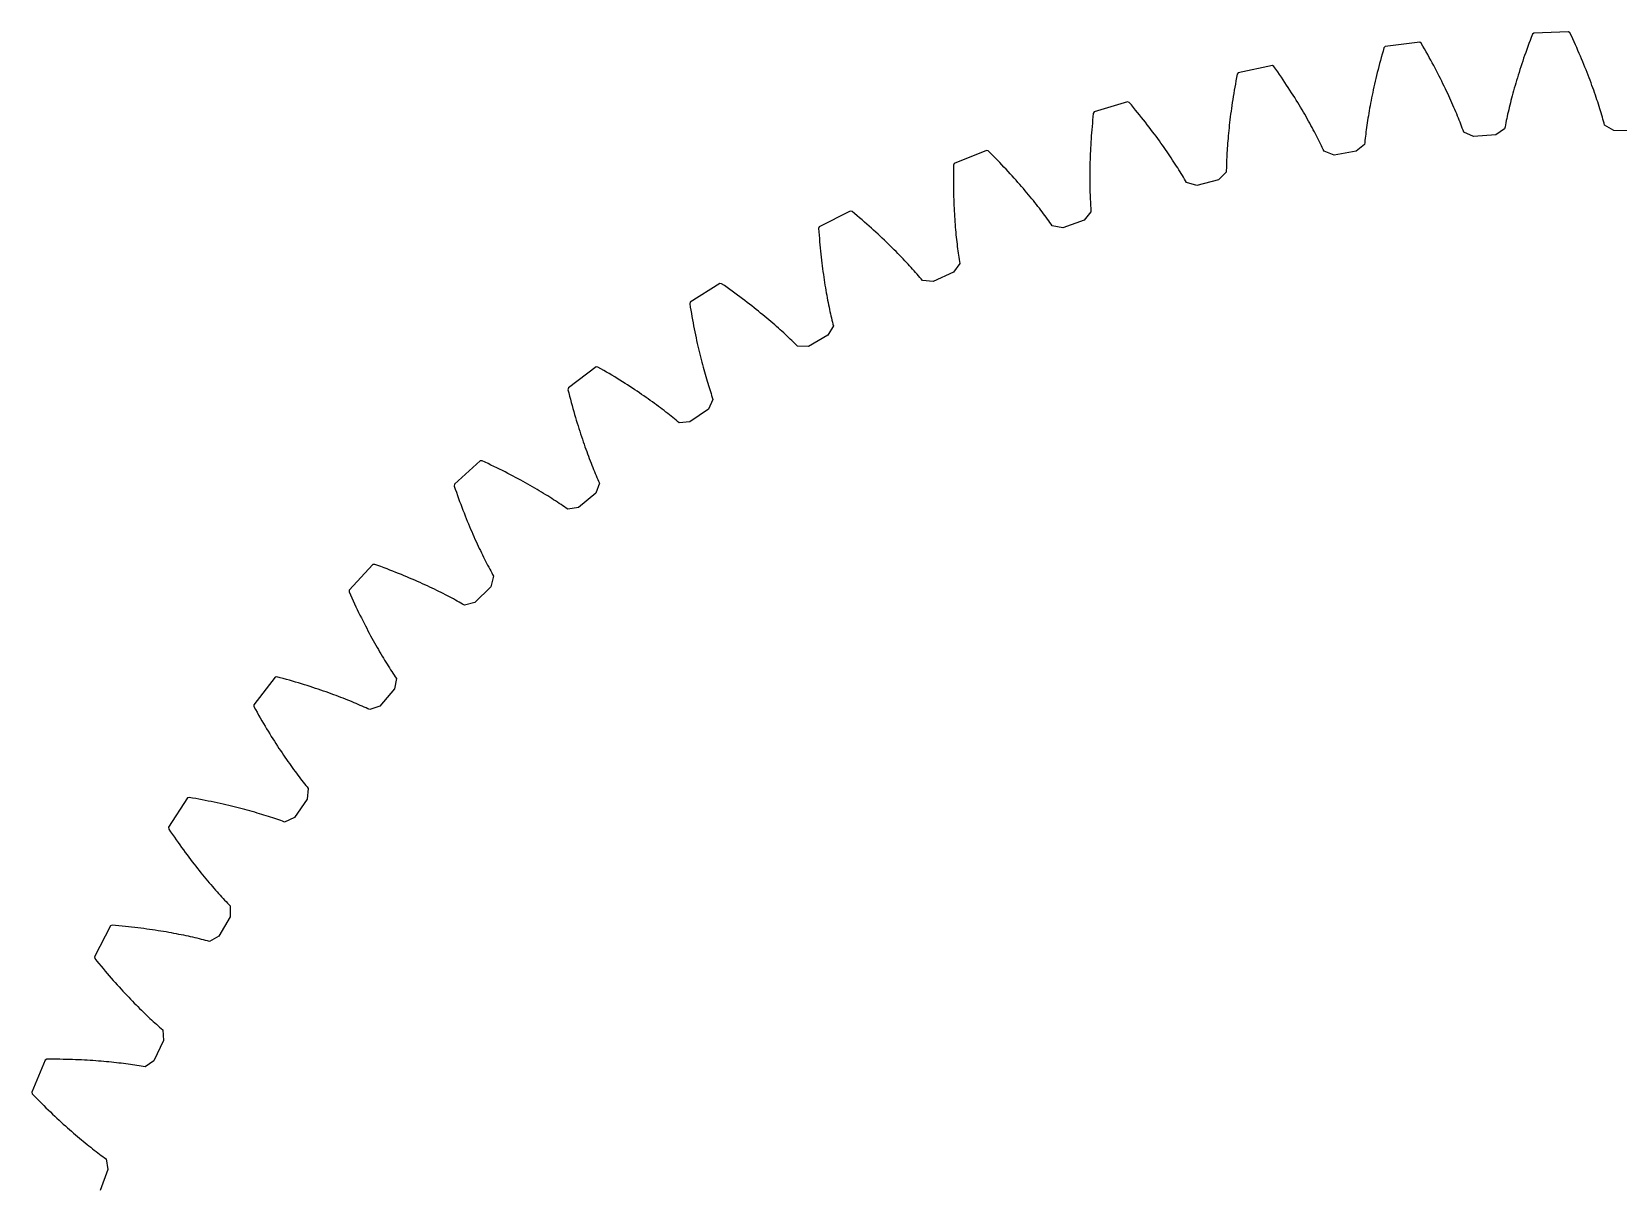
# Model space of a CAD drawing. Extents: x 40 to 151, y 37 to 169.
# Drawn here: x 43.3 to 89.66, y 102.72 to 136.42 of the extents above; entities that cross this region are included whole.
import ezdxf

# ---------------------------------------------------------------- set-up
doc = ezdxf.new("R2010")
doc.units = 0
doc.layers.add('Layer_1', color=7, linetype='CONTINUOUS')

msp = doc.modelspace()

# ---------------------------------------------------------------- linework, layer by layer
at = {"layer": 'Layer_1', "color": 1}
msp.add_lwpolyline([(90.185828, 133.530692), (89.531123, 133.535236), (89.259687, 133.695225), (89.244391, 133.751728), (89.228558, 133.809192), (89.212133, 133.867609), (89.195143, 133.92698), (89.177561, 133.987302), (89.159386, 134.048567), (89.14059, 134.110766), (89.121201, 134.173907), (89.101163, 134.237975), (89.080505, 134.302968), (89.059197, 134.368881), (89.03724, 134.435714), (89.014606, 134.503453), (88.991294, 134.572103), (88.967305, 134.641657), (88.942639, 134.712102), (88.917267, 134.78344), (88.89119, 134.855663), (88.864379, 134.928767), (88.836834, 135.002752), (88.808555, 135.077603), (88.779534, 135.15332), (88.749757, 135.229893), (88.719212, 135.307323), (88.687891, 135.3856), (88.655794, 135.464721), (88.622898, 135.54468), (88.589206, 135.625467), (88.554705, 135.70708), (88.519382, 135.789511), (88.483235, 135.872755), (88.446247, 135.956807), (88.408418, 136.04166), (88.369739, 136.127308), (88.330197, 136.213739), (88.28978, 136.300957), (88.248491, 136.388948), (88.207792, 136.421819), (87.18928, 136.384444), (87.151098, 136.348681), (87.116368, 136.257901), (87.082453, 136.167957), (87.049351, 136.078857), (87.017051, 135.990606), (86.985546, 135.903207), (86.954821, 135.816672), (86.924871, 135.730998), (86.895687, 135.646201), (86.867259, 135.56228), (86.839573, 135.479239), (86.81262, 135.397087), (86.786402, 135.315826), (86.760917, 135.235464), (86.736138, 135.156004), (86.712036, 135.07745), (86.68864, 134.999811), (86.665921, 134.923089), (86.64388, 134.84729), (86.622487, 134.772416), (86.601772, 134.698471), (86.581678, 134.625466), (86.562233, 134.5534), (86.543409, 134.482275), (86.525205, 134.412106), (86.507595, 134.342888), (86.490577, 134.274627), (86.474151, 134.207328), (86.458319, 134.140992), (86.44305, 134.075632), (86.428318, 134.01124), (86.414151, 133.947828), (86.400519, 133.885394), (86.387396, 133.823949), (86.374809, 133.763494), (86.36273, 133.704027), (86.351131, 133.645556), (86.340011, 133.588085), (86.08103, 133.408634), (85.428419, 133.356109), (85.144072, 133.491833), (85.123921, 133.546784), (85.103121, 133.602647), (85.081672, 133.659416), (85.059574, 133.71708), (85.036799, 133.775638), (85.013346, 133.835083), (84.989216, 133.89541), (84.964381, 133.956619), (84.93884, 134.018699), (84.912593, 134.08164), (84.885613, 134.145448), (84.857898, 134.210108), (84.829453, 134.275623), (84.800255, 134.341976), (84.770297, 134.409173), (84.739574, 134.477203), (84.708075, 134.546054), (84.675789, 134.615732), (84.642707, 134.686225), (84.608829, 134.757523), (84.574135, 134.829622), (84.538623, 134.902526), (84.502284, 134.976211), (84.465107, 135.050684), (84.427083, 135.125936), (84.38821, 135.201958), (84.348476, 135.278742), (84.307867, 135.356289), (84.266383, 135.43458), (84.22401, 135.513622), (84.180746, 135.5934), (84.136575, 135.673907), (84.091496, 135.755142), (84.045499, 135.837091), (83.998574, 135.919748), (83.950712, 136.003111), (83.90191, 136.087171), (83.858499, 136.116364), (82.847119, 135.990363), (82.812202, 135.951411), (82.785504, 135.857947), (82.759568, 135.765387), (82.734365, 135.673743), (82.709868, 135.583015), (82.686105, 135.493203), (82.663048, 135.404314), (82.640668, 135.316363), (82.618993, 135.229345), (82.597996, 135.143264), (82.577647, 135.058126), (82.557976, 134.973937), (82.538955, 134.890704), (82.520554, 134.808422), (82.502774, 134.727102), (82.485615, 134.646751), (82.469076, 134.56737), (82.453131, 134.48896), (82.437778, 134.411527), (82.423018, 134.335073), (82.408822, 134.259604), (82.395191, 134.185126), (82.382096, 134.111638), (82.369537, 134.039149), (82.357514, 133.967657), (82.345999, 133.897166), (82.335021, 133.827683), (82.324522, 133.75921), (82.314532, 133.691748), (82.304992, 133.625298), (82.295933, 133.559871), (82.287325, 133.495465), (82.279169, 133.432083), (82.271464, 133.369724), (82.264183, 133.3084), (82.257325, 133.248106), (82.250862, 133.18885), (82.244823, 133.130631), (82.002464, 132.929288), (81.356915, 132.820085), (81.061823, 132.930507), (81.03696, 132.983497), (81.011362, 133.037334), (80.985059, 133.092017), (80.958022, 133.147533), (80.930223, 133.203887), (80.901682, 133.26106), (80.872376, 133.319059), (80.842305, 133.377866), (80.811453, 133.437482), (80.779813, 133.4979), (80.747383, 133.559112), (80.714145, 133.621113), (80.680092, 133.683896), (80.645224, 133.747458), (80.609523, 133.811785), (80.572986, 133.876874), (80.535606, 133.942725), (80.49737, 134.009318), (80.458274, 134.076662), (80.418306, 134.144734), (80.377463, 134.21354), (80.335733, 134.283065), (80.293109, 134.353305), (80.249582, 134.424258), (80.205149, 134.495906), (80.159793, 134.568251), (80.113517, 134.641281), (80.066307, 134.714992), (80.018157, 134.789372), (79.969056, 134.864418), (79.919004, 134.940121), (79.867987, 135.016476), (79.815998, 135.093469), (79.763028, 135.171097), (79.709081, 135.249352), (79.654136, 135.328224), (79.598193, 135.407712), (79.552406, 135.433028), (78.555854, 135.219357), (78.524465, 135.177506), (78.506036, 135.082073), (78.488256, 134.987605), (78.471125, 134.894113), (78.454643, 134.801595), (78.438782, 134.710051), (78.423542, 134.619497), (78.408923, 134.529925), (78.394897, 134.441347), (78.381463, 134.353765), (78.368622, 134.267179), (78.356345, 134.181598), (78.344633, 134.097016), (78.333485, 134.01345), (78.322874, 133.930891), (78.312798, 133.849352), (78.303231, 133.768825), (78.294172, 133.689326), (78.28562, 133.610849), (78.277577, 133.533401), (78.270013, 133.456981), (78.262901, 133.381594), (78.256269, 133.307245), (78.250088, 133.233941), (78.244331, 133.161669), (78.239025, 133.090448), (78.234143, 133.02027), (78.229656, 132.951143), (78.225563, 132.883065), (78.221866, 132.816037), (78.218536, 132.750071), (78.215573, 132.68516), (78.213033, 132.621307), (78.210775, 132.558518), (78.208799, 132.496793), (78.207106, 132.43613), (78.205695, 132.376536), (78.204848, 132.318008), (77.980964, 132.096312), (77.347387, 131.931257), (77.043792, 132.015542), (77.014401, 132.066165), (76.984223, 132.117568), (76.953246, 132.169746), (76.921468, 132.222699), (76.888871, 132.276412), (76.855453, 132.330886), (76.821206, 132.386106), (76.786126, 132.44207), (76.750196, 132.498769), (76.713411, 132.556198), (76.675765, 132.614353), (76.637248, 132.673222), (76.597858, 132.732796), (76.557582, 132.793073), (76.516411, 132.854047), (76.474341, 132.915707), (76.431361, 132.978047), (76.38747, 133.041056), (76.34265, 133.104734), (76.296902, 133.169064), (76.250217, 133.234045), (76.202586, 133.299673), (76.154001, 133.365931), (76.104457, 133.432817), (76.053948, 133.500322), (76.002462, 133.568439), (75.949994, 133.637157), (75.896541, 133.706474), (75.842089, 133.776372), (75.786638, 133.846854), (75.730177, 133.917906), (75.672697, 133.98952), (75.614198, 134.06169), (75.554666, 134.13441), (75.494101, 134.207664), (75.432492, 134.281448), (75.369833, 134.355754), (75.322016, 134.376978), (74.347878, 134.077266), (74.320248, 134.032839), (74.310201, 133.936161), (74.300719, 133.840507), (74.2918, 133.745875), (74.283447, 133.65227), (74.275629, 133.559696), (74.268348, 133.468157), (74.261603, 133.377651), (74.255366, 133.28819), (74.249608, 133.199772), (74.244359, 133.112393), (74.239589, 133.026067), (74.2353, 132.940791), (74.231461, 132.856567), (74.228075, 132.773399), (74.22514, 132.69129), (74.2226, 132.610238), (74.220624, 132.530254), (74.218931, 132.45133), (74.217802, 132.373476), (74.216955, 132.296689), (74.216391, 132.220969), (74.216275, 132.146327), (74.216509, 132.072754), (74.217074, 132.000263), (74.21792, 131.928846), (74.219049, 131.858508), (74.220743, 131.789254), (74.222718, 131.721077), (74.224976, 131.653985), (74.227516, 131.587981), (74.230338, 131.523059), (74.23333, 131.459226), (74.236575, 131.396477), (74.240047, 131.33482), (74.243744, 131.274255), (74.247667, 131.214773), (74.251815, 131.15639), (74.048107, 130.916021), (73.431327, 130.696376), (73.121538, 130.753879), (73.087849, 130.801747), (73.053305, 130.850323), (73.0179, 130.899607), (72.981626, 130.949586), (72.944472, 131.000254), (72.906436, 131.051604), (72.867507, 131.103632), (72.827677, 131.156322), (72.786944, 131.209677), (72.745296, 131.263683), (72.702726, 131.318332), (72.659224, 131.373622), (72.614791, 131.429542), (72.569412, 131.486077), (72.523086, 131.543229), (72.475799, 131.600986), (72.427556, 131.659341), (72.378334, 131.718286), (72.328138, 131.777812), (72.27696, 131.837914), (72.224785, 131.898581), (72.171617, 131.959806), (72.117445, 132.021576), (72.062259, 132.083888), (72.006057, 132.146739), (71.948828, 132.210106), (71.890575, 132.27399), (71.83128, 132.338382), (71.770944, 132.403273), (71.70956, 132.468653), (71.647121, 132.534512), (71.583621, 132.600849), (71.519052, 132.667645), (71.45341, 132.734893), (71.38669, 132.802595), (71.318886, 132.870726), (71.249987, 132.93929), (71.200505, 132.956251), (70.256198, 132.572776), (70.232547, 132.526113), (70.230854, 132.428925), (70.229725, 132.332808), (70.229161, 132.237758), (70.229003, 132.143781), (70.229276, 132.050879), (70.230123, 131.959053), (70.231252, 131.868307), (70.232945, 131.778639), (70.234921, 131.690058), (70.237179, 131.602555), (70.240001, 131.516147), (70.243162, 131.43082), (70.24669, 131.346583), (70.250584, 131.263437), (70.254818, 131.181384), (70.25939, 131.100425), (70.2643, 131.020559), (70.269521, 130.941791), (70.275053, 130.864121), (70.280867, 130.787548), (70.286963, 130.712076), (70.293341, 130.637702), (70.299973, 130.564436), (70.306859, 130.492266), (70.314, 130.421201), (70.321366, 130.35124), (70.328957, 130.282381), (70.336747, 130.21463), (70.344734, 130.14798), (70.352918, 130.082439), (70.3613, 130.018002), (70.369823, 129.95467), (70.378516, 129.892444), (70.387349, 129.831322), (70.396324, 129.771308), (70.40544, 129.7124), (70.414668, 129.654596), (70.232686, 129.397391), (69.637397, 129.124827), (69.323778, 129.155112), (69.286045, 129.199861), (69.2474, 129.245243), (69.207832, 129.291252), (69.167336, 129.337879), (69.125909, 129.385114), (69.083542, 129.432954), (69.040229, 129.481391), (68.99596, 129.530415), (68.950728, 129.580014), (68.904531, 129.630181), (68.85736, 129.680917), (68.809208, 129.732201), (68.760067, 129.784033), (68.709936, 129.836402), (68.658803, 129.889296), (68.606668, 129.942716), (68.553517, 129.996645), (68.499345, 130.051076), (68.444153, 130.106001), (68.387929, 130.161413), (68.330669, 130.217302), (68.272364, 130.273659), (68.213016, 130.330475), (68.152609, 130.387742), (68.091141, 130.445448), (68.028609, 130.50359), (67.96501, 130.562153), (67.900328, 130.621131), (67.83457, 130.680518), (67.767717, 130.740299), (67.699775, 130.800468), (67.630738, 130.861014), (67.560589, 130.921928), (67.489339, 130.983204), (67.416974, 131.044828), (67.343484, 131.106792), (67.268875, 131.16909), (67.218101, 131.181677), (66.31081, 130.717365), (66.291308, 130.668815), (66.298195, 130.571861), (66.305476, 130.476012), (66.313124, 130.381271), (66.321139, 130.287639), (66.329521, 130.195112), (66.338242, 130.103701), (66.347301, 130.013399), (66.356699, 129.924213), (66.366408, 129.836136), (66.376427, 129.74918), (66.386728, 129.663336), (66.397311, 129.578608), (66.408177, 129.495001), (66.419296, 129.41251), (66.43067, 129.33114), (66.442269, 129.250886), (66.454122, 129.171753), (66.466173, 129.093736), (66.47845, 129.016843), (66.490924, 128.941071), (66.503568, 128.866415), (66.516409, 128.792883), (66.529419, 128.720468), (66.542571, 128.649177), (66.555864, 128.579003), (66.569297, 128.509949), (66.582844, 128.442015), (66.596504, 128.375198), (66.610276, 128.309501), (66.624133, 128.244921), (66.638075, 128.181456), (66.652101, 128.119113), (66.666184, 128.057882), (66.680324, 127.997764), (66.694491, 127.938762), (66.708687, 127.880868), (66.722911, 127.824088), (66.564037, 127.551999), (65.994766, 127.228591), (65.679699, 127.23143), (65.638212, 127.272721), (65.595755, 127.314559), (65.552329, 127.356946), (65.507927, 127.399866), (65.46254, 127.443315), (65.416166, 127.487278), (65.368792, 127.531754), (65.320422, 127.576732), (65.271038, 127.6222), (65.220648, 127.668154), (65.16923, 127.714583), (65.11679, 127.761475), (65.063326, 127.808826), (65.008814, 127.856628), (64.953267, 127.904866), (64.896673, 127.953536), (64.839027, 128.002626), (64.780319, 128.052132), (64.720547, 128.102038), (64.659708, 128.152338), (64.597794, 128.203023), (64.5348, 128.254085), (64.470727, 128.305509), (64.405559, 128.357295), (64.339299, 128.409426), (64.271935, 128.461897), (64.203474, 128.514694), (64.133897, 128.56781), (64.063209, 128.621238), (63.991406, 128.674964), (63.918477, 128.728983), (63.844425, 128.783282), (63.769238, 128.837853), (63.692914, 128.892685), (63.615452, 128.947769), (63.536845, 129.003091), (63.457089, 129.05865), (63.405408, 129.066764), (62.542037, 128.525142), (62.526853, 128.47508), (62.542178, 128.379094), (62.557785, 128.284244), (62.573674, 128.19053), (62.589817, 128.097953), (62.606243, 128.006511), (62.622894, 127.916205), (62.639799, 127.827039), (62.65693, 127.739008), (62.674286, 127.652114), (62.691841, 127.56636), (62.709592, 127.481741), (62.727513, 127.398258), (62.745604, 127.315916), (62.763864, 127.234705), (62.782265, 127.154634), (62.800835, 127.075699), (62.819518, 126.9979), (62.838342, 126.921233), (62.857251, 126.845701), (62.876273, 126.771302), (62.895379, 126.698035), (62.91457, 126.6259), (62.933818, 126.554893), (62.953122, 126.485018), (62.972482, 126.416272), (62.991871, 126.348649), (63.011288, 126.282155), (63.030733, 126.216784), (63.050178, 126.152539), (63.069623, 126.089413), (63.08904, 126.027408), (63.108429, 125.966519), (63.127789, 125.906747), (63.147121, 125.848092), (63.166397, 125.790548), (63.185588, 125.734118), (63.204695, 125.678792), (63.070137, 125.393893), (62.531222, 125.0221), (62.217109, 124.997464), (62.172176, 125.034981), (62.126239, 125.072965), (62.079286, 125.111403), (62.031308, 125.150289), (61.982308, 125.189615), (61.932276, 125.229372), (61.881211, 125.269549), (61.829101, 125.310139), (61.775942, 125.351134), (61.721738, 125.392517), (61.666474, 125.434289), (61.610145, 125.476435), (61.552752, 125.518943), (61.494287, 125.561813), (61.434749, 125.605028), (61.374125, 125.648579), (61.31242, 125.692459), (61.24962, 125.736656), (61.185728, 125.781163), (61.120735, 125.825969), (61.054638, 125.871068), (60.987436, 125.916443), (60.919121, 125.96209), (60.849689, 126.007997), (60.779139, 126.054154), (60.707457, 126.100552), (60.634655, 126.147183), (60.560713, 126.194036), (60.485642, 126.241099), (60.409425, 126.288364), (60.332065, 126.33582), (60.253562, 126.383459), (60.173905, 126.431265), (60.093093, 126.479239), (60.011125, 126.52736), (59.927996, 126.575625), (59.843699, 126.624018), (59.791511, 126.627597), (58.978631, 126.012786), (58.967879, 125.961591), (58.991501, 125.86731), (59.01532, 125.77418), (59.039309, 125.682205), (59.063467, 125.591389), (59.087795, 125.501725), (59.112264, 125.413216), (59.136873, 125.325859), (59.161596, 125.239657), (59.186432, 125.154607), (59.21138, 125.070708), (59.236441, 124.987957), (59.261587, 124.906357), (59.28679, 124.825901), (59.312049, 124.746596), (59.337364, 124.668431), (59.362736, 124.591414), (59.388136, 124.515537), (59.413564, 124.440803), (59.438992, 124.367209), (59.464421, 124.294751), (59.489849, 124.223425), (59.515249, 124.153239), (59.540621, 124.084181), (59.565964, 124.016255), (59.591251, 123.949457), (59.616482, 123.883788), (59.641628, 123.819239), (59.666689, 123.75581), (59.691666, 123.693505), (59.71653, 123.632313), (59.741281, 123.572237), (59.765919, 123.513271), (59.790415, 123.455416), (59.814771, 123.398667), (59.838986, 123.343022), (59.863031, 123.288478), (59.886907, 123.235031), (59.777696, 122.939485), (59.273238, 122.522138), (58.962463, 122.47022), (58.914432, 122.503675), (58.865359, 122.537511), (58.815233, 122.57171), (58.764049, 122.60627), (58.71181, 122.641176), (58.658504, 122.676421), (58.604125, 122.711993), (58.54868, 122.747887), (58.492151, 122.784089), (58.434544, 122.820594), (58.375847, 122.857391), (58.316064, 122.894464), (58.255183, 122.931813), (58.193207, 122.96942), (58.130128, 123.007282), (58.065939, 123.045382), (58.000644, 123.08372), (57.934231, 123.122275), (57.866701, 123.161044), (57.798051, 123.200016), (57.728277, 123.239182), (57.657377, 123.278527), (57.585343, 123.318047), (57.512174, 123.357727), (57.437867, 123.397562), (57.362418, 123.437537), (57.285823, 123.477644), (57.208081, 123.517872), (57.129195, 123.558213), (57.049151, 123.598655), (56.967947, 123.639191), (56.885589, 123.679804), (56.802071, 123.720487), (56.717387, 123.761233), (56.631535, 123.802028), (56.544515, 123.842863), (56.456323, 123.883726), (56.404019, 123.882738), (55.647816, 123.199421), (55.64155, 123.14748), (55.673298, 123.055614), (55.705135, 122.964915), (55.737052, 122.875383), (55.769036, 122.787014), (55.801074, 122.699813), (55.833165, 122.613774), (55.865291, 122.528895), (55.897438, 122.445175), (55.929606, 122.362614), (55.961777, 122.281209), (55.993944, 122.200955), (56.026092, 122.121857), (56.058218, 122.043906), (56.090306, 121.967103), (56.122347, 121.891447), (56.154331, 121.816931), (56.186248, 121.743559), (56.218088, 121.671323), (56.249835, 121.600223), (56.281489, 121.530258), (56.31303, 121.461422), (56.344456, 121.393714), (56.375752, 121.327134), (56.406909, 121.261675), (56.437917, 121.197335), (56.468764, 121.134109), (56.499444, 121.071998), (56.529941, 121.010997), (56.560249, 120.951104), (56.590359, 120.892312), (56.620258, 120.834625), (56.649942, 120.778031), (56.679389, 120.722531), (56.708604, 120.668119), (56.737566, 120.614797), (56.766268, 120.562556), (56.794705, 120.511393), (56.711661, 120.207451), (56.245498, 119.747725), (55.940432, 119.668922), (55.889669, 119.698063), (55.837833, 119.727492), (55.784916, 119.757194), (55.730916, 119.787159), (55.675832, 119.817378), (55.619658, 119.847842), (55.56239, 119.878543), (55.504024, 119.909466), (55.444559, 119.940606), (55.383983, 119.971949), (55.322309, 120.003491), (55.25952, 120.035215), (55.195617, 120.067114), (55.130596, 120.099177), (55.064454, 120.131395), (54.997192, 120.163757), (54.928801, 120.196255), (54.859284, 120.228878), (54.788633, 120.261614), (54.716846, 120.294454), (54.643926, 120.327389), (54.569865, 120.360404), (54.494661, 120.393498), (54.418309, 120.42665), (54.340814, 120.459856), (54.26217, 120.493101), (54.182371, 120.526382), (54.101421, 120.559681), (54.019315, 120.592992), (53.93605, 120.626308), (53.851627, 120.659607), (53.766043, 120.692891), (53.679293, 120.726141), (53.591378, 120.759351), (53.502303, 120.792507), (53.412054, 120.825604), (53.320637, 120.858624), (53.268618, 120.853086), (52.574848, 120.106462), (52.573154, 120.054174), (52.612787, 119.965424), (52.652408, 119.877845), (52.692006, 119.791433), (52.731568, 119.706192), (52.771091, 119.622114), (52.810554, 119.5392), (52.849955, 119.457444), (52.88928, 119.376844), (52.92852, 119.2974), (52.967661, 119.219106), (53.006701, 119.141965), (53.045625, 119.065967), (53.084422, 118.991112), (53.123078, 118.917398), (53.161593, 118.844823), (53.199947, 118.773381), (53.23814, 118.703066), (53.276153, 118.633884), (53.313979, 118.565822), (53.351608, 118.49888), (53.389033, 118.433055), (53.426239, 118.368346), (53.463218, 118.304746), (53.499961, 118.242251), (53.536458, 118.180856), (53.572698, 118.120563), (53.60867, 118.061359), (53.644371, 118.003251), (53.679787, 117.946226), (53.714901, 117.890285), (53.749719, 117.835419), (53.784218, 117.78163), (53.818395, 117.728906), (53.852236, 117.677249), (53.885739, 117.62665), (53.918886, 117.577108), (53.951669, 117.528618), (53.895436, 117.2186), (53.471109, 116.719992), (53.174079, 116.614899), (53.120964, 116.639509), (53.066761, 116.664308), (53.011459, 116.689282), (52.955055, 116.714428), (52.897543, 116.739735), (52.838929, 116.765183), (52.779202, 116.790777), (52.718363, 116.816496), (52.656407, 116.842334), (52.593336, 116.868281), (52.529144, 116.894325), (52.46383, 116.920456), (52.397389, 116.946663), (52.329822, 116.972938), (52.261127, 116.999269), (52.191296, 117.025648), (52.120337, 117.052059), (52.048238, 117.0785), (51.975004, 117.104953), (51.90063, 117.131414), (51.825113, 117.157864), (51.748456, 117.184302), (51.670656, 117.210713), (51.591704, 117.237083), (51.511609, 117.263412), (51.430369, 117.289678), (51.347971, 117.315874), (51.264425, 117.341994), (51.17973, 117.368023), (51.093881, 117.393951), (51.006875, 117.419769), (50.918717, 117.445462), (50.829399, 117.471029), (50.738924, 117.496446), (50.647295, 117.521716), (50.554509, 117.54682), (50.460557, 117.571748), (50.409218, 117.561701), (49.783162, 116.757447), (49.786012, 116.705214), (49.833231, 116.620254), (49.880334, 116.536459), (49.92731, 116.453829), (49.974153, 116.372361), (50.020849, 116.292045), (50.067391, 116.212885), (50.113765, 116.134875), (50.159968, 116.05801), (50.205981, 115.982288), (50.2518, 115.907706), (50.29741, 115.83426), (50.342808, 115.761942), (50.387981, 115.690756), (50.432922, 115.620691), (50.477612, 115.551749), (50.522048, 115.483921), (50.566221, 115.417205), (50.610121, 115.351594), (50.653733, 115.287091), (50.697054, 115.223681), (50.740073, 115.161369), (50.782779, 115.10015), (50.82516, 115.040012), (50.867208, 114.980959), (50.908921, 114.922981), (50.950275, 114.866071), (50.991273, 114.810232), (51.031902, 114.755455), (51.07215, 114.701732), (51.112014, 114.649063), (51.151474, 114.597445), (51.190531, 114.546865), (51.229172, 114.49732), (51.267388, 114.44881), (51.305169, 114.401327), (51.342513, 114.354863), (51.379399, 114.309414), (51.350398, 113.995673), (50.971142, 113.46198), (50.684399, 113.331399), (50.629346, 113.351285), (50.573189, 113.371263), (50.515918, 113.391323), (50.457535, 113.411454), (50.398039, 113.431653), (50.337429, 113.451897), (50.275696, 113.472189), (50.212851, 113.492506), (50.148877, 113.512848), (50.083785, 113.533196), (50.01757, 113.553545), (49.950223, 113.573882), (49.881753, 113.594199), (49.812154, 113.614485), (49.741424, 113.634729), (49.669562, 113.654919), (49.596565, 113.675047), (49.522439, 113.695105), (49.447176, 113.715072), (49.370781, 113.734946), (49.293247, 113.754718), (49.214577, 113.774372), (49.13477, 113.793902), (49.053823, 113.813294), (48.971736, 113.832538), (48.888515, 113.851622), (48.80415, 113.87054), (48.718648, 113.889273), (48.632003, 113.907821), (48.54422, 113.926171), (48.455298, 113.944307), (48.365232, 113.962219), (48.274026, 113.979901), (48.181683, 113.997339), (48.088197, 114.014526), (47.993574, 114.031446), (47.897816, 114.048091), (47.847546, 114.033608), (47.293965, 113.177852), (47.301359, 113.126062), (47.355802, 113.045544), (47.410031, 112.966173), (47.464032, 112.887954), (47.517798, 112.810875), (47.571313, 112.734935), (47.624577, 112.660135), (47.677578, 112.586464), (47.7303, 112.513916), (47.78274, 112.442493), (47.834883, 112.372186), (47.886722, 112.302996), (47.938253, 112.23491), (47.989459, 112.16793), (48.040329, 112.10205), (48.090859, 112.037264), (48.14104, 111.973567), (48.190858, 111.910954), (48.240307, 111.84942), (48.289376, 111.788963), (48.338063, 111.729572), (48.386348, 111.671247), (48.434221, 111.61398), (48.481686, 111.557768), (48.528724, 111.502601), (48.575327, 111.448478), (48.621487, 111.395393), (48.667193, 111.343339), (48.712442, 111.292311), (48.757219, 111.242304), (48.80152, 111.193307), (48.845329, 111.145322), (48.888647, 111.098341), (48.931463, 111.052355), (48.97376, 111.007358), (49.015537, 110.963345), (49.056784, 110.920312), (49.097489, 110.878252), (49.095795, 110.56318), (48.7645, 109.998463), (48.490228, 109.843386), (48.433651, 109.858403), (48.375962, 109.873411), (48.317164, 109.888403), (48.257248, 109.903372), (48.196218, 109.918302), (48.134072, 109.933189), (48.070812, 109.948022), (48.006429, 109.962785), (47.940931, 109.977475), (47.874312, 109.992074), (47.806573, 110.006572), (47.737708, 110.020965), (47.667728, 110.035237), (47.596625, 110.049377), (47.524402, 110.063381), (47.451052, 110.077229), (47.376582, 110.090923), (47.300989, 110.104438), (47.224273, 110.117773), (47.146433, 110.130919), (47.067473, 110.143854), (46.987389, 110.156579), (46.906183, 110.169079), (46.823856, 110.181341), (46.740408, 110.193358), (46.655835, 110.205118), (46.570144, 110.21661), (46.483329, 110.227826), (46.3954, 110.238754), (46.306351, 110.249376), (46.216186, 110.259692), (46.124904, 110.269691), (46.032505, 110.279357), (45.938993, 110.288681), (45.844364, 110.297653), (45.748629, 110.306261), (45.651778, 110.314496), (45.602965, 110.295686), (45.126077, 109.394937), (45.137959, 109.343992), (45.199212, 109.268523), (45.260153, 109.194182), (45.320763, 109.120966), (45.381043, 109.048866), (45.440973, 108.977882), (45.500555, 108.908007), (45.559771, 108.839233), (45.618617, 108.77156), (45.677082, 108.70498), (45.735155, 108.639486), (45.79283, 108.575076), (45.850096, 108.511741), (45.906944, 108.449479), (45.963363, 108.388283), (46.01935, 108.328145), (46.074889, 108.269065), (46.129979, 108.211032), (46.1846, 108.154045), (46.238753, 108.098093), (46.292426, 108.043172), (46.345608, 107.989274), (46.398296, 107.936399), (46.450479, 107.884536), (46.502145, 107.83368), (46.553289, 107.783827), (46.6039, 107.734967), (46.653969, 107.687091), (46.703491, 107.640203), (46.752459, 107.594288), (46.80086, 107.549341), (46.848686, 107.505355), (46.895932, 107.462326), (46.942592, 107.420246), (46.988651, 107.379108), (47.034103, 107.338907), (47.078945, 107.299632), (47.123164, 107.261279), (47.149072, 106.94727), (46.868255, 106.355827), (46.608543, 106.17744), (46.550871, 106.187462), (46.492095, 106.197385), (46.432213, 106.207195), (46.371222, 106.216886), (46.309122, 106.226445), (46.245915, 106.23586), (46.181603, 106.245123), (46.116178, 106.254219), (46.04965, 106.263142), (45.982012, 106.27188), (45.913266, 106.280423), (45.843413, 106.28876), (45.772454, 106.296879), (45.700388, 106.304773), (45.627217, 106.312424), (45.552939, 106.31983), (45.47756, 106.326975), (45.401075, 106.333853), (45.323489, 106.340452), (45.244805, 106.346762), (45.165013, 106.352768), (45.084125, 106.358463), (45.00214, 106.363837), (44.919053, 106.368877), (44.834875, 106.373573), (44.749604, 106.377919), (44.663236, 106.381899), (44.575775, 106.385506), (44.487228, 106.388726), (44.397594, 106.391551), (44.306874, 106.393978), (44.215067, 106.395982), (44.122176, 106.397562), (44.028205, 106.398691), (43.933158, 106.399368), (43.837033, 106.399602), (43.739833, 106.399368), (43.692849, 106.376373), (43.296278, 105.437489), (43.312563, 105.387773), (43.380158, 105.317929), (43.447343, 105.249182), (43.514106, 105.181525), (43.580439, 105.114956), (43.646333, 105.049466), (43.711777, 104.985049), (43.776762, 104.921697), (43.841281, 104.859408), (43.905328, 104.798177), (43.96889, 104.737997), (44.031955, 104.678855), (44.094521, 104.620755), (44.156582, 104.563683), (44.218121, 104.507638), (44.279131, 104.452611), (44.339612, 104.398593), (44.399547, 104.345586), (44.458932, 104.29357), (44.517756, 104.242551), (44.576009, 104.19252), (44.63369, 104.143465), (44.690784, 104.095383), (44.747284, 104.048265), (44.803187, 104.002105), (44.85848, 103.956897), (44.913158, 103.912631), (44.967212, 103.869307), (45.020631, 103.826912), (45.073415, 103.785439), (45.125547, 103.74488), (45.177027, 103.705232), (45.227844, 103.666482), (45.277992, 103.628631), (45.327463, 103.591663), (45.376245, 103.555574), (45.424338, 103.52036), (45.471732, 103.486006), (45.524922, 103.175451), (45.296723, 102.561784)], dxfattribs=at)

doc.saveas('drawing.dxf')
